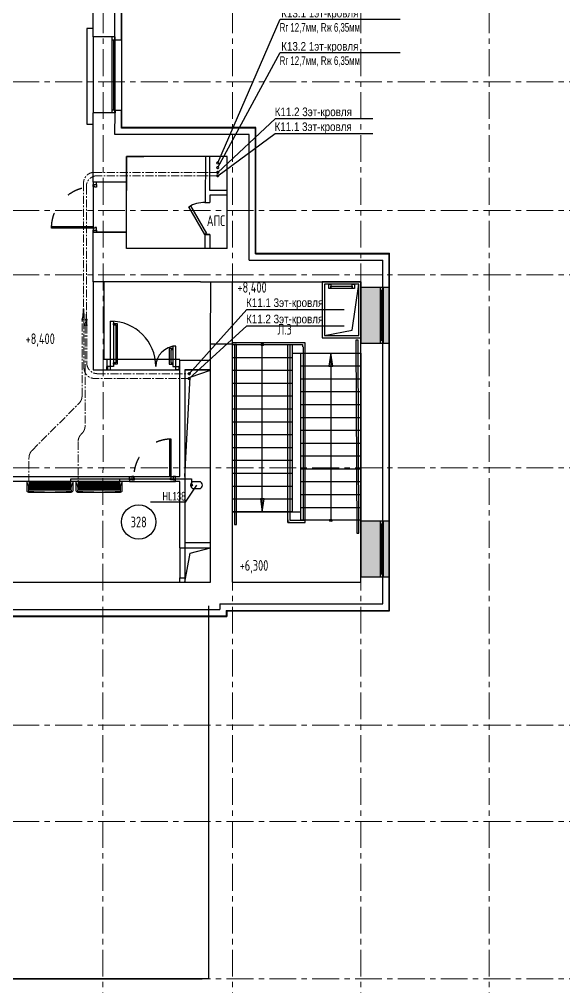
# Model space of a CAD drawing. Header units: millimetres. Extents: x -65527 to 8894748, y -37603 to 223697.
# Drawn here: x -34037 to -21327, y 77656 to 100216 of the extents above; entities that cross this region are included whole.
import ezdxf
from ezdxf import colors
from ezdxf.entities.mleader import LeaderData, LeaderLine
from ezdxf.math import Vec2, Vec3

# ---------------------------------------------------------------- set-up
doc = ezdxf.new("R2010")
doc.units = ezdxf.units.MM
doc.header["$LTSCALE"] = 10
doc.linetypes.add('ACAD_ISO03W100', pattern=[30, 12, -18])
doc.linetypes.add('CENTER', pattern=[2, 1.25, -0.25, 0.25, -0.25])
for name, color, linetype in [('АР_новое окно', 160, 'Continuous'), ('Архитектура', 251, 'Continuous'), ('М_1_кондиционирование', 150, 'Continuous'), ('М_ОВ-ВК', 90, 'Continuous'), ('М_ОВ-вспомогательный', 141, 'Continuous'), ('Экспликация', 251, 'Continuous')]:
    doc.layers.add(name, color=color, linetype=linetype)
for name, color, linetype, lineweight in [('АР_Оси', 142, 'Continuous', 9), ('М_ЗАМЕТКИ', 1, 'Continuous', 13), ('М_фреонопроводы', 10, 'CENTER', 18)]:
    doc.layers.add(name, color=color, linetype=linetype, lineweight=lineweight)
doc.layers.add('М_3_фреонопроводы', color=210, linetype='CENTER', lineweight=13, transparency=0.6)
doc.styles.add('ICOCPEUR', font='isocpeur.ttf')
doc.styles.add('ISOCPEUR', font='isocpeur.ttf', dxfattribs={"width": 0.7})
doc.styles.get("Standard").update_dxf_attribs({"font": 'ARIALN.TTF'})
doc.styles.add('ГОСТ 2.304', font='isocpeur.ttf', dxfattribs={"width": 0.7})

# ---------------------------------------------------------------- blocks, each defined once
blk = doc.blocks.new('*U115')
for points in [[(0, 0), (0, -80), (55, -80), (55, 0), (0, 0)], [(55, -80), (55, 0), (115, 0), (115, -40), (100, -40), (100, -80), (55, -80)], [(1015, -80), (1015, 0), (955, 0), (955, -40), (970, -40), (970, -80), (1015, -80)], [(1070, 0), (1070, -80), (1015, -80), (1015, 0), (1070, 0)]]:
    blk.add_lwpolyline(points)
blk.add_lwpolyline([(100, -80), (100, -950), (140, -950), (140, -80)], close=True)
at = {"linetype": 'ACAD_ISO03W100', "ltscale": 3}
blk.add_arc((100, -80), 870, 270, 0, dxfattribs=at)
blk = doc.blocks.new('_DOTSMALL')
at = {"color": 0, "linetype": 'ByBlock', "const_width": 0.5}
blk.add_lwpolyline([(-0.0625, 0, 1), (0.0625, 0, 1)], format="xyb", close=True, dxfattribs=at)
blk = doc.blocks.new('*U45')
at = {"layer": 'АР_новое окно', "lineweight": 20}
for p, q in [((0, 1770), (-70, 1770)), ((0, 0), (-70, 0))]:
    blk.add_line(p, q, dxfattribs=at)
at = {"layer": 'АР_новое окно'}
for p, q in [((-70, 1770), (-70, 0)), ((-70, 0), (-70, 1770)), ((0, 1700), (-70, 1700)), ((-35, 1700), (-35, 70)), ((0, 1770), (0, 0)), ((0, 70), (-70, 70))]:
    blk.add_line(p, q, dxfattribs=at)
blk = doc.blocks.new('*U100')
h = blk.add_hatch(color=256)
h.dxf.hatch_style = 1
edge = h.paths.add_edge_path()
edge.add_arc((0, 0), 27.6, 359.64, 719.64)
h = blk.add_hatch(color=256)
h.dxf.hatch_style = 1
h.paths.add_polyline_path([(3597, -44), (3597, 44), (3897, 0)])
blk.add_line((3897, 0), (0, 0))
blk.add_lwpolyline([(3597, 44), (3597, -44), (3897, 0), (3597, 44)])
blk.add_circle((0, 0), 27.6)
blk = doc.blocks.new('*U101')
h = blk.add_hatch(color=256)
h.dxf.hatch_style = 1
edge = h.paths.add_edge_path()
edge.add_arc((0, 0), 27.6, 359.64, 719.64)
h = blk.add_hatch(color=256)
h.dxf.hatch_style = 1
h.paths.add_polyline_path([(3600, -44), (3600, 44), (3900, 0)])
blk.add_line((3900, 0), (0, 0))
blk.add_lwpolyline([(3600, 44), (3600, -44), (3900, 0), (3600, 44)])
blk.add_circle((0, 0), 27.6)
blk = doc.blocks.new('1700-2')
for points in [[(80, 1600), (0, 1600), (0, 1583), (80, 1583), (80, 1600)], [(0, 1583), (80, 1583), (80, 1513), (50, 1513), (50, 1513), (0, 1513), (0, 1583)], [(-386, 1443), (-421, 1443), (-421, 1358), (-50, 1358), (-50, 1443), (-85, 1443)], [(-386, 1443), (-386, 1393), (-85, 1393), (-85, 1443)], [(-970, 57), (-1005, 57), (-1005, 142), (-50, 142), (-50, 57), (-85, 57)], [(-970, 57), (-970, 107), (-85, 107), (-85, 57)], [(0, -83), (80, -83), (80, -13), (50, -13), (50, -13), (0, -13), (0, -83)], [(80, -100), (0, -100), (0, -83), (80, -83), (80, -100)]]:
    blk.add_lwpolyline(points)
for points in [[(-471, 1443), (0, 1443), (0, 1513), (-471, 1513)], [(0, -13), (-1055, -13), (-1055, 57), (0, 57)]]:
    blk.add_lwpolyline(points, close=True)
for centre, radius, start, end in [((0, 1513), 471, 180, 270), ((0, -13), 1055, 90, 180)]:
    blk.add_arc(centre, radius, start, end)
blk = doc.blocks.new('*U33')
for p, q in [((-750, 0), (-750, 100)), ((0, 0), (0, 100))]:
    blk.add_line(p, q)
blk.add_lwpolyline([(0, 0), (-650, -375), (-671, -337), (-22, 38)], close=True)
blk.add_arc((0, 0), 750, 180, 210)
blk = doc.blocks.new('*U75')
for points in [[(0, 0), (0, -80), (55, -80), (55, 0), (0, 0)], [(55, -80), (55, 0), (115, 0), (115, -40), (100, -40), (100, -80), (55, -80)], [(1115, -80), (1115, 0), (1055, 0), (1055, -40), (1070, -40), (1070, -80), (1115, -80)], [(1170, 0), (1170, -80), (1115, -80), (1115, 0), (1170, 0)]]:
    blk.add_lwpolyline(points)
blk.add_lwpolyline([(100, -80), (100, -1050), (140, -1050), (140, -80)], close=True)
at = {"linetype": 'ACAD_ISO03W100', "ltscale": 3}
blk.add_arc((100, -80), 970, 270, 0, dxfattribs=at)
blk = doc.blocks.new('*U97')
at = {"true_color": 0xffffff}
h = blk.add_hatch(color=7, dxfattribs=at)
h.dxf.hatch_style = 1
h.paths.add_polyline_path([(-1310, -450), (0, -450), (0, 220), (-1310, 220)])
at = {"lineweight": 30}
for p, q in [((-1310, -450), (-1310, 220)), ((0, -450), (0, 220))]:
    blk.add_line(p, q, dxfattribs=at)
for p, q in [((0, 220), (-1310, 220)), ((-1310, 70), (0, 70)), ((-1310, 0), (0, 0)), ((-1240, 0), (-1240, 70)), ((-1240, 35), (-70, 35)), ((-70, 0), (-70, 70)), ((-1310, -450), (0, -450)), ((-1310, -450), (-1310, -450)), ((-1310, -450), (-1310, -450)), ((0, -450), (0, -450)), ((0, -450), (0, -450))]:
    blk.add_line(p, q)
blk = doc.blocks.new('A$Cfe58bcd8')
at = {"layer": 'М_1_кондиционирование', "linetype": 'ByBlock', "lineweight": 13}
h = blk.add_hatch(dxfattribs=at)
h.set_pattern_fill('GRATE', color=251, scale=15)
h.set_pattern_definition([(0, (-33451.168, 68967.798), (0, 11.90625), []), (90, (-33451.17, 68967.8), (-47.625, 3e-15), [])])
h.paths.add_polyline_path([(487, 12), (487, 203), (-488, 203), (-488, 12)])
at = {"layer": 'М_1_кондиционирование', "linetype": 'ByBlock'}
blk.add_lwpolyline([(540, 0), (-540, 0), (-540, 206, -0.414214), (-500, 246), (500, 246, -0.414214), (540, 206)], format="xyb", close=True, dxfattribs=at)
at = {"layer": 'М_1_кондиционирование', "color": 251, "linetype": 'ByBlock', "lineweight": 13}
blk.add_lwpolyline([(-488, 203), (487, 203), (487, 12), (-488, 12)], close=True, dxfattribs=at)
for centre, radius, start, end in [((-28, -5026), 5270, 89.6981, 95.1571), ((28, -5026), 5270, 84.8429, 90.3019), ((-860, 170), 362, 332.0372, 8.2662), ((860, 170), 362, 171.7338, 207.9628)]:
    blk.add_arc(centre, radius, start, end, dxfattribs=at)
blk = doc.blocks.new('_None')
blk = doc.blocks.new('A$C9c2b1eba')
at = {"layer": 'М_3_фреонопроводы', "color": 20, "linetype": 'ByBlock'}
for points in [[(0, 5), (9, 5)], [(0, 5), (9, 5)], [(9, -5), (0, -5), (0, 5), (9, 5)], [(9, 5), (12, 7), (12, 7), (18, 7)], [(9, -5), (9, 5)], [(12, 7), (12, -7)], [(27, 5), (24, 7), (24, 7), (18, 7)], [(24, 7), (24, -7)], [(27, 5), (135, 5), (135, -8)], [(27, 5), (135, 5), (135, -5), (27, -5)], [(27, 5), (27, -5)], [(164, -3), (154, 7), (135, 7), (135, -8)], [(135, 5), (135, 5)], [(0, -5), (9, -5)], [(9, -45), (0, -45), (0, -35), (9, -35)], [(9, -5), (12, -7), (12, -7), (18, -7)], [(9, -35), (12, -33), (12, -33), (18, -33)], [(9, -45), (9, -35)], [(9, -45), (12, -47), (12, -47), (18, -47)], [(12, -33), (12, -47)], [(27, -5), (24, -7), (24, -7), (18, -7)], [(27, -35), (24, -33), (24, -33), (18, -33)], [(27, -45), (24, -47), (24, -47), (18, -47)], [(24, -33), (24, -47)], [(27, -5), (135, -5)], [(27, -35), (44, -35), (99, -15), (135, -15)], [(27, -45), (46, -45), (101, -25), (135, -25)], [(27, -35), (27, -45)], [(135, -8), (145, -8)], [(135, -12), (135, -25), (135, -25)], [(135, -12), (145, -12)], [(164, -17), (154, -27), (135, -27), (135, -12)], [(164, -17), (170, -17), (170, -3), (164, -3), (164, -17)], [(242, -15), (170, -15), (170, -5), (242, -5)], [(242, -5), (245, -3), (245, -3), (251, -3)], [(242, -15), (242, -5)], [(242, -15), (245, -17), (245, -17), (251, -17)], [(245, -3), (245, -17)], [(259, -5), (257, -3), (257, -3), (251, -3)], [(259, -15), (257, -17), (257, -17), (251, -17)], [(257, -3), (257, -17)], [(259, -5), (270, -5), (270, -15), (259, -15)], [(259, -5), (259, -15)]]:
    blk.add_lwpolyline(points, dxfattribs=at)
for start, end in [(0, 90), (270, 0)]:
    blk.add_arc((145, -10), 2, start, end, dxfattribs=at)

msp = doc.modelspace()

# ---------------------------------------------------------------- linework, layer by layer
at = {"layer": 'АР_Оси', "linetype": 'CENTER', "ltscale": 50}
for p, q in [((-32063.4, 129518), (-32090.8, 73785.7)), ((-29063.4, 129518), (-29063.4, 73785.7)), ((-26063.4, 129518), (-26063.4, 73785.7)), ((-23063.4, 129518), (-23063.4, 73785.7)), ((-59197.1, 98755.6), (23981.3, 98755.6)), ((-59197.1, 95755.6), (23981.3, 95755.6)), ((-59197.1, 94255.6), (23981.3, 94255.6)), ((-59197.1, 89755.6), (23981.3, 89755.6)), ((-59197.1, 83755.6), (23981.3, 83755.6)), ((-59197.1, 81505.6), (23981.3, 81505.6)), ((-59197.1, 77840.6), (24400, 77840.6))]:
    msp.add_line(p, q, dxfattribs=at)
at = {"layer": 'Архитектура', "lineweight": 25, "transparency": 33554684}
for p, q in [((-32313.5, 99804.4), (-32313.5, 101524.3)), ((-31803.5, 99804.4), (-31803.5, 101030.8)), ((-31653.5, 99739.4), (-31653.5, 100880.8)), ((-31643.5, 97690.6), (-31643.5, 100870.8)), ((-31803.5, 99804.4), (-32313.5, 99804.4)), ((-32313.5, 99804.4), (-32313.5, 98034.4)), ((-31803.6, 99804.4), (-31803.6, 99739.4)), ((-31803.6, 99739.4), (-31643.5, 99739.4)), ((-31799.1, 98034.4), (-32313.5, 98034.4)), ((-32313.5, 96416.9), (-32313.5, 98034.4)), ((-31799.1, 98034.4), (-32308.7, 98034.4)), ((-31803.5, 97530.6), (-31799.1, 98034.4)), ((-31799.1, 98099.4), (-31643.5, 98099.4)), ((-31799.1, 98099.4), (-31799.1, 98034.4)), ((-31653.5, 97680.6), (-31653.5, 98099.4)), ((-28513.5, 97690.6), (-31643.5, 97690.6)), ((-28513.5, 94760.6), (-28513.5, 97690.6)), ((-28673.5, 97530.6), (-31803.5, 97530.6)), ((-28523.5, 97680.6), (-31653.5, 97680.6)), ((-28673.5, 94600.6), (-28673.5, 97530.6)), ((-28523.5, 94750.6), (-28523.5, 97680.6)), ((-31533.5, 96416.9), (-31533.5, 97020.6)), ((-29183.5, 97020.6), (-31533.5, 97020.6)), ((-31533.5, 97020.6), (-31533.5, 96220.6)), ((-31533.5, 97020.6), (-31133.5, 97020.6)), ((-31533.5, 96220.6), (-31533.5, 97020.6)), ((-31533.5, 97020.6), (-31533.5, 96220.6)), ((-31133.5, 97020.6), (-31533.5, 97020.6)), ((-29687.6, 95945.6), (-29685.8, 97020.7)), ((-29185.8, 94870.6), (-29185.8, 97020.6)), ((-31533.5, 96416.9), (-32313.5, 96416.9)), ((-29185.8, 96119), (-29585.8, 96119)), ((-29585.8, 96119), (-29585.8, 95945.6)), ((-29687.6, 95945.6), (-29585.8, 95945.6)), ((-32313.5, 94090.6), (-32313.5, 95249.9)), ((-31533.5, 95249.9), (-32313.5, 95249.9)), ((-31533.5, 94870.6), (-31533.5, 95249.9)), ((-29705.8, 95195.6), (-29705.8, 94870.6)), ((-29585.8, 95195.6), (-29705.8, 95195.6)), ((-29585.8, 95195.6), (-29585.8, 94870.6)), ((-29185.8, 94870.6), (-31533.5, 94870.6)), ((-28513.5, 94760.6), (-25393.4, 94760.6)), ((-25393.4, 86420.6), (-25393.4, 94760.6)), ((-28673.5, 94600.6), (-25553.4, 94600.6)), ((-28523.5, 94750.6), (-25403.4, 94750.6)), ((-25553.4, 86580.6), (-25553.4, 94600.6)), ((-25403.4, 86430.6), (-25403.4, 94750.6)), ((-29803.4, 94090.6), (-32313.5, 94090.6)), ((-32313.5, 94090.6), (-32313.5, 92040.6)), ((-29803.4, 94090.6), (-29573.4, 94090.6)), ((-29573.4, 92641.5), (-29569.1, 94090.6)), ((-29063.4, 94090.6), (-26063.4, 94090.6)), ((-29063.4, 92641.5), (-29059.1, 94090.6)), ((-26063.4, 87090.6), (-26063.4, 94090.6)), ((-29573.4, 87090.6), (-29573.4, 92641.5)), ((-29063.4, 92641.5), (-29572.5, 92641.5)), ((-29063.4, 87090.6), (-29063.4, 92641.5)), ((-29063.4, 92631.5), (-27662.8, 92631.5)), ((-31992.9, 92290.6), (-30292.9, 92290.6)), ((-29063.4, 92331.5), (-27662.8, 92331.5)), ((-27662.8, 92430.6), (-27464.1, 92430.6)), ((-27464.1, 92133.7), (-26063.2, 92133.7)), ((-32313.5, 92040.6), (-31992.9, 92040.6)), ((-31992.9, 92040.6), (-30292.4, 92040.6)), ((-30172.9, 92040.6), (-29573.4, 92040.6)), ((-29063.4, 92031.5), (-27662.8, 92031.5)), ((-27464.1, 91833.7), (-26063.3, 91833.7)), ((-29063.4, 91731.5), (-27662.8, 91731.5)), ((-29063.4, 91431.5), (-27662.8, 91431.5)), ((-27464.1, 91533.7), (-26063.2, 91533.7)), ((-27464.1, 91233.7), (-26063.3, 91233.7)), ((-29063.4, 91131.5), (-27662.8, 91131.5)), ((-27464.1, 90933.7), (-26063.2, 90933.7)), ((-29063.4, 90831.5), (-27662.8, 90831.5)), ((-29063.4, 90531.5), (-27662.8, 90531.5)), ((-27464.1, 90633.7), (-26063.3, 90633.7)), ((-27464.1, 90333.7), (-26063.3, 90333.7)), ((-29063.4, 90231.5), (-27662.8, 90231.5)), ((-27464, 90033.7), (-26063.3, 90033.7)), ((-29063.4, 89931.5), (-27662.8, 89931.5)), ((-29063.4, 89631.5), (-27662.8, 89631.5)), ((-27464, 89733.7), (-26063.3, 89733.7)), ((-31464, 89435.7), (-30392.6, 89435.7)), ((-31463.8, 89555.7), (-30393, 89555.7)), ((-30292.9, 87890.5), (-30292.9, 89435.7)), ((-27464, 89433.7), (-26063.3, 89433.7)), ((-29063.4, 89331.5), (-27662.8, 89331.5)), ((-27464, 89133.7), (-26063.3, 89133.7)), ((-29063.4, 89031.5), (-27662.8, 89031.5)), ((-29063.4, 88731.5), (-27662.8, 88731.5)), ((-29063.4, 88731.5), (-27662.8, 88731.5)), ((-27662.8, 88731.5), (-27464.1, 88731.5)), ((-27464, 88833.7), (-26063.3, 88833.7)), ((-30292.9, 87890.5), (-30292.9, 87190.6)), ((-30172.9, 87890.5), (-30172.8, 87190.6)), ((-35383.5, 87090.6), (-29573.4, 87090.6)), ((-30292.9, 87190.6), (-30172.8, 87190.6)), ((-30292.9, 87090.6), (-30292.9, 87190.6)), ((-29063.4, 87090.6), (-26063.4, 87090.6)), ((-34743.5, 86450.6), (-29353.5, 86450.6)), ((-29353.5, 86580.6), (-25553.4, 86580.6)), ((-29203.5, 86430.6), (-25403.4, 86430.6)), ((-29193.5, 86420.6), (-25393.4, 86420.6)), ((-34593.5, 86300.6), (-29203.5, 86300.6)), ((-34583.5, 86290.6), (-29193.5, 86290.6)), ((-46743.5, 77840.6), (-29768.4, 77840.6))]:
    msp.add_line(p, q, dxfattribs=at)
for points in [[(-32313.5, 100003.5), (-32463.5, 100003.5), (-32463.5, 97769.5), (-32313.5, 97769.5)], [(-29185.8, 96220.6), (-29587.1, 96220.6), (-29585.8, 97020.6)], [(-32063.5, 94090.6), (-32063.5, 92290.6)], [(-29573.4, 94090.6), (-29573.4, 94090.6)], [(-29573.4, 94090.6), (-29573.4, 94090.6), (-29063.4, 94090.6), (-29063.4, 94090.6)], [(-29063.4, 94090.6), (-29063.4, 94090.6)], [(-26963.4, 94090.6), (-26063.4, 94090.6), (-26063.4, 92790.6)], [(-26913.4, 92840.6), (-26267, 92963.6), (-26113.4, 94040.6)], [(-29063.4, 92631.4), (-29063.4, 92681.5), (-27371.5, 92681.5), (-27371.5, 92581.2)], [(-29063.4, 92681.5), (-29063.4, 92631.5), (-27421.5, 92631.5), (-27421.5, 92581.2)], [(-27717.4, 88483.7), (-27767.4, 88483.7), (-27767.4, 92631.5)], [(-27717.4, 92631.5), (-27717.4, 88533.7)], [(-27410, 88533.7), (-27360, 88533.7), (-27360, 92639.4)], [(-27410, 92581.2), (-27410, 88533.7)], [(-32063.5, 92290.6), (-31992.9, 92290.6)], [(-31992.9, 92290.6), (-31992.9, 92040.6)], [(-30292.9, 89555.7), (-30292.9, 92270.6), (-29573.4, 92270.6)], [(-29573.4, 92040.6), (-30172.9, 92040.6), (-30173, 87890.5)], [(-30172.9, 89555.7), (-30047.3, 91870.3), (-29573.4, 92031)], [(-34863.4, 89555.6), (-31463, 89555.7)], [(-31463, 89435.7), (-34863.4, 89435.6)], [(-31463, 89555.7), (-31463, 89435.7)], [(-30393.1, 89435.7), (-30393, 89555.7)], [(-30292.9, 89435.7), (-30393.1, 89435.7)], [(-30393, 89555.7), (-30292.9, 89555.7)], [(-29573.4, 88615.7), (-29573.5, 88735.7)], [(-27767.4, 88547.1), (-27767.4, 88483.7), (-27360.1, 88483.7), (-27360.1, 88538.2)], [(-27717.4, 88533.7), (-27717.4, 88533.7), (-27410, 88533.7), (-27410, 88538.2)], [(-29573.4, 88010.6), (-30172.9, 88010.6)], [(-30292.9, 87890.6), (-29573.4, 87890.6)], [(-30172.9, 87090.6), (-30047.3, 87766.7), (-29573.4, 87890.5)], [(-30172.9, 87090.6), (-30047.3, 87766.7), (-29573.4, 87890.5)], [(-30172.9, 87190.6), (-30172.9, 87090.6)], [(-29618.7, 86534.2), (-29618.7, 86534.2), (-29618.7, 77840.6), (-41063.4, 77840.6)], [(-29353.5, 86580.6), (-29353.5, 86450.6)], [(-29203.5, 86430.6), (-29203.5, 86300.6)], [(-29193.5, 86420.6), (-29193.5, 86290.6)]]:
    msp.add_lwpolyline(points, dxfattribs=at)
for points in [[(-32313.5, 95249.9), (-31533.5, 95249.9), (-31533.5, 96416.9), (-32313.5, 96416.9)], [(-26063.4, 92790.6), (-26063.4, 94090.6), (-26963.4, 94090.6), (-26963.4, 92790.6)], [(-26113.4, 92840.6), (-26113.4, 94040.6), (-26913.4, 94040.6), (-26913.4, 92840.6)], [(-26113.4, 92840.6), (-26113.4, 94040.6), (-26913.4, 94040.6), (-26913.4, 92840.6)], [(-26113.4, 92840.6), (-26113.4, 94040.6), (-26913.4, 94040.6), (-26913.4, 92840.6)], [(-26762.8, 93940.4), (-26813.6, 93940.4), (-26813.6, 94040.6), (-26762.8, 94040.6)], [(-26762.8, 93940.4), (-26813.6, 93940.4), (-26813.6, 94040.6), (-26762.8, 94040.6)], [(-26264.2, 93940.4), (-26762.8, 93940.4), (-26762.8, 93991.2), (-26264.2, 93991.2)], [(-26264.2, 93940.4), (-26762.8, 93940.4), (-26762.8, 93991.2), (-26264.2, 93991.2)], [(-26213.4, 93940.4), (-26264.2, 93940.4), (-26264.2, 94040.6), (-26213.4, 94040.6)], [(-26213.4, 93940.4), (-26264.2, 93940.4), (-26264.2, 94040.6), (-26213.4, 94040.6)], [(-26160.2, 88235), (-26110.2, 88235), (-26128.1, 92730.4), (-26178.1, 92730.4)], [(-29063.4, 88731.5), (-29063.4, 92631.5), (-27662.8, 92631.5), (-27662.8, 88731.5)], [(-29012, 88436.6), (-28965.3, 88436.6), (-28965.4, 92631.5), (-29012.2, 92631.5)], [(-27464.1, 88533.7), (-27464.1, 92430.6), (-26063.5, 92430.6), (-26063.5, 88533.7)]]:
    msp.add_lwpolyline(points, close=True, dxfattribs=at)
at = {"layer": 'М_ОВ-ВК', "linetype": 'ByBlock'}
for points in [[(-32835.5, 89424.1), (-32835.5, 89498.9), (-30014.4, 89498.9), (-30014.4, 89352.1)], [(-31687.8, 89424.1), (-31687.8, 89498.9)]]:
    msp.add_lwpolyline(points, dxfattribs=at)
msp.add_lwpolyline([(-30039.9, 89353.1), (-30039.9, 89351.1, 0.4142136), (-29959.9, 89271.1), (-29837.9, 89271.1, 0.4142136), (-29757.9, 89351.1), (-29757.9, 89353.1, 0.4142136), (-29837.9, 89433.1), (-29959.9, 89433.1, 0.4142136)], format="xyb", close=True, dxfattribs=at)
msp.add_circle((-30014.4, 89352.1), 20, dxfattribs=at)
at = {"layer": 'М_фреонопроводы', "ltscale": 15}
for points in [[(-29404.5, 96647.3), (-32287.5, 96647.3, 0.4142136), (-32537.5, 96397.3), (-32537.5, 93451.5)], [(-29404.5, 96568.1), (-32221.6, 96568.1, 0.4142136), (-32471.6, 96318.1), (-32471.6, 93326.3)], [(-33810.9, 89424.1), (-33810.9, 89987.4, -0.1989124), (-33737.6, 90164.2), (-32645.7, 91256.1, 0.1989124), (-32572.5, 91432.9), (-32572.5, 93201.5)], [(-30068.8, 91839.9), (-32277.5, 91839.9, -0.4142136), (-32527.5, 92089.9), (-32527.5, 93201.5)], [(-32501.6, 93076.3), (-32501.6, 90734.6, -0.1989124), (-32574.8, 90557.8), (-32589.9, 90542.7, 0.1989124), (-32663.2, 90365.9), (-32663.2, 89424.1)], [(-32461.6, 93076.3), (-32461.6, 92201.9, 0.4142136), (-32211.6, 91951.9), (-30068.8, 91951.9)]]:
    msp.add_lwpolyline(points, format="xyb", dxfattribs=at)
at = {"layer": 'М_фреонопроводы', "ltscale": 10}
for centre in [(-29404.5, 96867.3), (-29404.5, 96757.3), (-29404.5, 96647.3), (-29404.5, 96568.1), (-30068.8, 91951.9), (-30068.8, 91839.9)]:
    msp.add_circle(centre, 25, dxfattribs=at)
at = {"layer": 'Экспликация'}
msp.add_circle((-31249.3, 88492.9), 400, dxfattribs=at)

# ---------------------------------------------------------------- block references
at = {"layer": 'Архитектура', "lineweight": 25, "transparency": 33554684, "xscale": -1}
msp.add_blockref('*U45', (-31873.6, 98034.4), dxfattribs=at)
at = {"layer": 'Архитектура', "lineweight": 25, "transparency": 33554684, "xscale": -1, "rotation": 270}
msp.add_blockref('*U75', (-32233.5, 95246.9), dxfattribs=at)
at = {"layer": 'Архитектура', "lineweight": 25, "transparency": 33554684}
for name, p, rotation in [('*U33', (-29703.5, 95195.6), 270), ('*U97', (-25613.4, 92660.6), 270), ('1700-2', (-31892.9, 92120.6), 270), ('*U101', (-28363.1, 92631.5), 270), ('*U100', (-26763.8, 88533.7), 89.99999999999999), ('*U115', (-30393, 89475.7), 180), ('*U97', (-25613.3, 87210.6), 270)]:
    msp.add_blockref(name, p, dxfattribs=dict(at, rotation=rotation))
at = {"layer": 'М_3_фреонопроводы', "linetype": 'ByBlock', "transparency": 33554684, "xscale": -1, "rotation": 269.9999999992561}
for p in [(-32527.5, 93192.2), (-32461.6, 93067)]:
    msp.add_blockref('A$C9c2b1eba', p, dxfattribs=at)
at = {"layer": 'М_ОВ-вспомогательный', "linetype": 'ByBlock', "xscale": -1, "rotation": 180}
for p in [(-33322.5, 89435.7), (-32174.8, 89435.7)]:
    msp.add_blockref('A$Cfe58bcd8', p, dxfattribs=at)

# ---------------------------------------------------------------- texts
at = {"layer": 'Архитектура', "lineweight": 25, "transparency": 33554684, "insert": (-29444.1, 95518.4), "char_height": 250, "attachment_point": 5, "style": 'ICOCPEUR'}
msp.add_mtext('\\A1;{\\W0.7;АПС}', dxfattribs=at)
at = {"layer": 'Экспликация', "insert": (-31249.3, 88492.9), "char_height": 250, "attachment_point": 5, "style": 'ГОСТ 2.304'}
msp.add_mtext_dynamic_manual_height_columns('328', width=1163.672, gutter_width=12.5, heights=[0], dxfattribs=at)

# ---------------------------------------------------------------- leaders
at = {"layer": 'Архитектура', "lineweight": 25, "transparency": 33554684}
ml = msp.add_multileader_mtext('Standard', dxfattribs=at)
ml.set_content('Л.4', color=256, style='ISOCPEUR')
ml.set_leader_properties(color=256, linetype='Continuous', lineweight=-1)
ml.set_arrow_properties(name='DOTSMALL')
ml.build(insert=Vec2(0, 0))
ml.multileader.update_dxf_attribs({"has_text_frame": 1, "text_left_attachment_type": 4, "text_right_attachment_type": 4, "dogleg_length": 100, "arrow_head_size": 180})
ctx = ml.context
ctx.base_point, ctx.char_height, ctx.arrow_head_size, ctx.landing_gap_size, ctx.plane_origin = Vec3(-22530.3, 125291), 250, 180, 50, Vec3(5590.1, 113133.3)
ctx.left_attachment, ctx.right_attachment = 4, 4
notes = []
notes.append((ctx, [(0, (0, 0, 0), (0, 0), (1, 0), 1, [])]))
ctx.mtext.insert, ctx.mtext.width, ctx.mtext.line_spacing_style, ctx.mtext.flow_direction = Vec3(-22480.3, 125624.3), 852.697, 2, 5
ml = msp.add_multileader_mtext('Standard', dxfattribs=at)
ml.set_content('+8,400', color=256, style='ISOCPEUR')
ml.set_leader_properties(color=256, linetype='Continuous', lineweight=-1)
ml.set_arrow_properties(name='DOTSMALL')
ml.build(insert=Vec2(0, 0))
ml.multileader.update_dxf_attribs({"has_text_frame": 1, "text_left_attachment_type": 4, "text_right_attachment_type": 4, "dogleg_length": 100, "arrow_head_size": 180})
ctx = ml.context
ctx.base_point, ctx.char_height, ctx.arrow_head_size, ctx.landing_gap_size, ctx.plane_origin = Vec3(-22635.7, 123328.9), 250, 180, 50, Vec3(-22092.4, 124131.8)
ctx.left_attachment, ctx.right_attachment = 4, 4
notes.append((ctx, [(0, (0, 0, 0), (0, 0), (1, 0), 1, [])]))
ctx.mtext.insert, ctx.mtext.width, ctx.mtext.line_spacing_style, ctx.mtext.flow_direction = Vec3(-22585.7, 123662.2), 852.697, 2, 5
ml = msp.add_multileader_mtext('Standard', dxfattribs=at)
ml.set_content('+8,400', color=256, style='ISOCPEUR')
ml.set_leader_properties(color=256, linetype='Continuous', lineweight=-1)
ml.set_arrow_properties(name='DOTSMALL')
ml.build(insert=Vec2(0, 0))
ml.multileader.update_dxf_attribs({"has_text_frame": 1, "text_left_attachment_type": 4, "text_right_attachment_type": 4, "dogleg_length": 100, "arrow_head_size": 180})
ctx = ml.context
ctx.base_point, ctx.char_height, ctx.arrow_head_size, ctx.landing_gap_size, ctx.plane_origin = Vec3(-38957.8, 116848.7), 250, 180, 50, Vec3(-38730.6, 116641.5)
ctx.left_attachment, ctx.right_attachment = 4, 4
notes.append((ctx, [(0, (0, 0, 0), (0, 0), (1, 0), 1, [])]))
ctx.mtext.insert, ctx.mtext.width, ctx.mtext.line_spacing_style, ctx.mtext.flow_direction = Vec3(-38907.8, 117182), 852.697, 2, 5
ml = msp.add_multileader_mtext('Standard', dxfattribs=at)
ml.set_content('+8,400', color=256, style='ISOCPEUR')
ml.set_leader_properties(color=256, linetype='Continuous', lineweight=-1)
ml.set_arrow_properties(name='DOTSMALL')
ml.build(insert=Vec2(0, 0))
ml.multileader.update_dxf_attribs({"has_text_frame": 1, "text_left_attachment_type": 4, "text_right_attachment_type": 4, "dogleg_length": 100, "arrow_head_size": 180})
ctx = ml.context
ctx.base_point, ctx.char_height, ctx.arrow_head_size, ctx.landing_gap_size, ctx.plane_origin = Vec3(-48794, 106975.3), 250, 180, 50, Vec3(-48566.8, 106768.1)
ctx.left_attachment, ctx.right_attachment = 4, 4
notes.append((ctx, [(0, (0, 0, 0), (0, 0), (1, 0), 1, [])]))
ctx.mtext.insert, ctx.mtext.width, ctx.mtext.line_spacing_style, ctx.mtext.flow_direction = Vec3(-48744, 107308.6), 852.697, 2, 5
ml = msp.add_multileader_mtext('Standard', dxfattribs=at)
ml.set_content('+8,400', color=256, style='ISOCPEUR')
ml.set_leader_properties(color=256, linetype='Continuous', lineweight=-1)
ml.set_arrow_properties(name='DOTSMALL')
ml.build(insert=Vec2(0, 0))
ml.multileader.update_dxf_attribs({"has_text_frame": 1, "text_left_attachment_type": 4, "text_right_attachment_type": 4, "dogleg_length": 100, "arrow_head_size": 180})
ctx = ml.context
ctx.base_point, ctx.char_height, ctx.arrow_head_size, ctx.landing_gap_size, ctx.plane_origin = Vec3(-28993.7, 93757.2), 250, 180, 50, Vec3(-19627, 92938.5)
ctx.left_attachment, ctx.right_attachment = 4, 4
notes.append((ctx, [(0, (0, 0, 0), (0, 0), (1, 0), 1, [])]))
ctx.mtext.insert, ctx.mtext.width, ctx.mtext.line_spacing_style, ctx.mtext.flow_direction = Vec3(-28943.7, 94090.6), 852.697, 2, 5
ml = msp.add_multileader_mtext('Standard', dxfattribs=at)
ml.set_content('Л.3', color=256, style='ISOCPEUR')
ml.set_leader_properties(color=256, linetype='Continuous', lineweight=-1)
ml.set_arrow_properties(name='DOTSMALL')
ml.build(insert=Vec2(0, 0))
ml.multileader.update_dxf_attribs({"has_text_frame": 1, "text_left_attachment_type": 4, "text_right_attachment_type": 4, "dogleg_length": 100, "arrow_head_size": 180})
ctx = ml.context
ctx.base_point, ctx.char_height, ctx.arrow_head_size, ctx.landing_gap_size, ctx.plane_origin = Vec3(-28058.8, 92779.4), 250, 180, 50, Vec3(-1961.2, 79766.2)
ctx.left_attachment, ctx.right_attachment = 4, 4
notes.append((ctx, [(0, (0, 0, 0), (0, 0), (1, 0), 1, [])]))
ctx.mtext.insert, ctx.mtext.width, ctx.mtext.line_spacing_style, ctx.mtext.flow_direction = Vec3(-28008.8, 93112.7), 852.697, 2, 5
ml = msp.add_multileader_mtext('Standard', dxfattribs=at)
ml.set_content('+8,400', color=256, style='ISOCPEUR')
ml.set_leader_properties(color=256, linetype='Continuous', lineweight=-1)
ml.set_arrow_properties(name='DOTSMALL')
ml.build(insert=Vec2(0, 0))
ml.multileader.update_dxf_attribs({"has_text_frame": 1, "text_left_attachment_type": 4, "text_right_attachment_type": 4, "dogleg_length": 100, "arrow_head_size": 180})
ctx = ml.context
ctx.base_point, ctx.char_height, ctx.arrow_head_size, ctx.landing_gap_size, ctx.plane_origin = Vec3(-33940.2, 92557.4), 250, 180, 50, Vec3(-33712.9, 92350.2)
ctx.left_attachment, ctx.right_attachment = 4, 4
notes.append((ctx, [(0, (0, 0, 0), (0, 0), (1, 0), 1, [])]))
ctx.mtext.insert, ctx.mtext.width, ctx.mtext.line_spacing_style, ctx.mtext.flow_direction = Vec3(-33890.2, 92890.7), 852.697, 2, 5
ml = msp.add_multileader_mtext('Standard', dxfattribs=at)
ml.set_content('+6,300', color=256, style='ISOCPEUR')
ml.set_leader_properties(color=256, linetype='Continuous', lineweight=-1)
ml.set_arrow_properties(name='DOTSMALL')
ml.build(insert=Vec2(0, 0))
ml.multileader.update_dxf_attribs({"has_text_frame": 1, "text_left_attachment_type": 4, "text_right_attachment_type": 4, "dogleg_length": 100, "arrow_head_size": 180})
ctx = ml.context
ctx.base_point, ctx.char_height, ctx.arrow_head_size, ctx.landing_gap_size, ctx.plane_origin = Vec3(-28941.7, 87271.1), 250, 180, 50, Vec3(-14490.4, 91428.9)
ctx.left_attachment, ctx.right_attachment = 4, 4
notes.append((ctx, [(0, (0, 0, 0), (0, 0), (1, 0), 1, [])]))
ctx.mtext.insert, ctx.mtext.width, ctx.mtext.line_spacing_style, ctx.mtext.flow_direction = Vec3(-28891.7, 87604.5), 852.697, 2, 5
at = {"layer": 'М_ЗАМЕТКИ', "color": 7, "linetype": 'ByBlock'}
ml = msp.add_multileader_mtext('Standard', dxfattribs=at)
ml.set_content('К13.1 1эт-кровля\\P{\\W0.8;Rг 12,7мм, Rж 6,35мм}', color=7)
ml.set_leader_properties()
ml.set_arrow_properties(name='NONE')
ml.build(insert=Vec2(0, 0))
ml.multileader.update_dxf_attribs({"text_left_attachment_type": 6, "text_right_attachment_type": 6, "dogleg_length": 0.36, "arrow_head_size": 0.162})
ctx = ml.context
ctx.base_point, ctx.char_height, ctx.arrow_head_size, ctx.landing_gap_size, ctx.plane_origin = Vec3(-27945, 100221.4, 0), 200, 0.162, 0.081, Vec3(-20132.3, 104531.3, 0)
ctx.left_attachment, ctx.right_attachment, ctx.text_align_type = 6, 6, 1
notes.append((ctx, [(0, (1, 1, 0), (-27945.3, 100221.4, 0), (1, 0), 0.324, [(0, [(-29404.5, 96867.3, 0)], 0, [])])]))
ctx.mtext.insert, ctx.mtext.width, ctx.mtext.defined_height, ctx.mtext.alignment, ctx.mtext.flow_direction = Vec3(-27020.3, 100461.4, 0), 2817.48, 544.3, 2, 5
ml = msp.add_multileader_mtext('Standard', dxfattribs=at)
ml.set_content('К13.2 1эт-кровля\\P{\\W0.8;Rг 12,7мм, Rж 6,35мм}', color=7)
ml.set_leader_properties()
ml.set_arrow_properties(name='NONE')
ml.build(insert=Vec2(0, 0))
ml.multileader.update_dxf_attribs({"text_left_attachment_type": 6, "text_right_attachment_type": 6, "dogleg_length": 0.36, "arrow_head_size": 0.162})
ctx = ml.context
ctx.base_point, ctx.char_height, ctx.arrow_head_size, ctx.landing_gap_size, ctx.plane_origin = Vec3(-27945, 99446.1, 0), 200, 0.162, 0.081, Vec3(-20132.3, 104421.3, 0)
ctx.left_attachment, ctx.right_attachment, ctx.text_align_type = 6, 6, 1
notes.append((ctx, [(0, (1, 1, 0), (-27945.3, 99446.1, 0), (1, 0), 0.324, [(0, [(-29404.5, 96757.3, 0)], 0, [])])]))
ctx.mtext.insert, ctx.mtext.width, ctx.mtext.defined_height, ctx.mtext.alignment, ctx.mtext.flow_direction = Vec3(-27020.3, 99686.1, 0), 2817.48, 544.3, 2, 5
ml = msp.add_multileader_mtext('Standard', dxfattribs=at)
ml.set_content('К11.2 3эт-кровля', color=7)
ml.set_leader_properties()
ml.set_arrow_properties(name='NONE')
ml.build(insert=Vec2(0, 0))
ml.multileader.update_dxf_attribs({"text_left_attachment_type": 6, "text_right_attachment_type": 6, "dogleg_length": 0.36, "arrow_head_size": 0.162})
ctx = ml.context
ctx.base_point, ctx.char_height, ctx.arrow_head_size, ctx.landing_gap_size, ctx.plane_origin = Vec3(-28057.3, 97902.6, 0), 200, 0.162, 0.081, Vec3(-20132.3, 104311.3, 0)
ctx.left_attachment, ctx.right_attachment, ctx.text_align_type = 6, 6, 1
notes.append((ctx, [(0, (1, 1, 0), (-28057.6, 97902.6, 0), (1, 0), 0.324, [(0, [(-29404.5, 96647.3, 0)], 0, [])])]))
ctx.mtext.insert, ctx.mtext.width, ctx.mtext.defined_height, ctx.mtext.alignment, ctx.mtext.flow_direction = Vec3(-27172.5, 98158.1, 0), 2817.48, 544.3, 2, 5
ml = msp.add_multileader_mtext('Standard', dxfattribs=at)
ml.set_content('К11.1 3эт-кровля', color=7)
ml.set_leader_properties()
ml.set_arrow_properties(name='NONE')
ml.build(insert=Vec2(0, 0))
ml.multileader.update_dxf_attribs({"text_left_attachment_type": 6, "text_right_attachment_type": 6, "dogleg_length": 0.36, "arrow_head_size": 0.162})
ctx = ml.context
ctx.base_point, ctx.char_height, ctx.arrow_head_size, ctx.landing_gap_size, ctx.plane_origin = Vec3(-28061.5, 97556.3, 0), 200, 0.162, 0.081, Vec3(-20132.3, 104232.1, 0)
ctx.left_attachment, ctx.right_attachment, ctx.text_align_type = 6, 6, 1
notes.append((ctx, [(0, (1, 1, 0), (-28061.8, 97556.3, 0), (1, 0), 0.324, [(0, [(-29404.5, 96568.1, 0)], 0, [])])]))
ctx.mtext.insert, ctx.mtext.width, ctx.mtext.defined_height, ctx.mtext.alignment, ctx.mtext.flow_direction = Vec3(-27176.7, 97811.9, 0), 2817.48, 544.3, 2, 5
ml = msp.add_multileader_mtext('Standard', dxfattribs=at)
ml.set_content('К11.1 3эт-кровля', color=7)
ml.set_leader_properties()
ml.set_arrow_properties(name='NONE')
ml.build(insert=Vec2(0, 0))
ml.multileader.update_dxf_attribs({"text_left_attachment_type": 6, "text_right_attachment_type": 6, "dogleg_length": 0.36, "arrow_head_size": 0.162})
ctx = ml.context
ctx.base_point, ctx.char_height, ctx.arrow_head_size, ctx.landing_gap_size, ctx.plane_origin = Vec3(-28725.8, 93452.4, 0), 200, 0.162, 0.081, Vec3(-20796.6, 99615.8, 0)
ctx.left_attachment, ctx.right_attachment, ctx.text_align_type = 6, 6, 1
notes.append((ctx, [(0, (1, 1, 0), (-28726.1, 93452.4, 0), (1, 0), 0.324, [(0, [(-30068.8, 91951.9, 0)], 0, [])])]))
ctx.mtext.insert, ctx.mtext.width, ctx.mtext.defined_height, ctx.mtext.alignment, ctx.mtext.flow_direction = Vec3(-27841, 93707.9, 0), 2817.48, 544.3, 2, 5
ml = msp.add_multileader_mtext('Standard', dxfattribs=at)
ml.set_content('К11.2 3эт-кровля', color=7)
ml.set_leader_properties()
ml.set_arrow_properties(name='NONE')
ml.build(insert=Vec2(0, 0))
ml.multileader.update_dxf_attribs({"text_left_attachment_type": 6, "text_right_attachment_type": 6, "dogleg_length": 0.36, "arrow_head_size": 0.162})
ctx = ml.context
ctx.base_point, ctx.char_height, ctx.arrow_head_size, ctx.landing_gap_size, ctx.plane_origin = Vec3(-28725.8, 93071.5, 0), 200, 0.162, 0.081, Vec3(-20796.6, 99503.8, 0)
ctx.left_attachment, ctx.right_attachment, ctx.text_align_type = 6, 6, 1
notes.append((ctx, [(0, (1, 1, 0), (-28726.1, 93071.5, 0), (1, 0), 0.324, [(0, [(-30068.8, 91839.9, 0)], 0, [])])]))
ctx.mtext.insert, ctx.mtext.width, ctx.mtext.defined_height, ctx.mtext.alignment, ctx.mtext.flow_direction = Vec3(-27841, 93327, 0), 2817.48, 544.3, 2, 5
ml = msp.add_multileader_mtext('Standard', dxfattribs=at)
ml.set_content('{\\W0.8;HL138}', color=7)
ml.set_leader_properties()
ml.set_arrow_properties(name='NONE')
ml.build(insert=Vec2(0, 0))
ml.multileader.update_dxf_attribs({"text_left_attachment_type": 6, "text_right_attachment_type": 6, "dogleg_length": 0.36, "arrow_head_size": 0.162})
ctx = ml.context
ctx.base_point, ctx.char_height, ctx.arrow_head_size, ctx.landing_gap_size, ctx.plane_origin = Vec3(-30683.4, 88954.4, 0), 200, 0.162, 0.081, Vec3(-21572.4, 96009.3, 0)
ctx.left_attachment, ctx.right_attachment, ctx.text_align_type = 6, 6, 1
notes.append((ctx, [(1, (1, 1, 0), (-30165.3, 88954.4, 0), (-1, 0), 0.324, [(0, [(-29898.9, 89352.1, 0)], 0, [])])]))
ctx.mtext.insert, ctx.mtext.width, ctx.mtext.defined_height, ctx.mtext.alignment, ctx.mtext.flow_direction = Vec3(-30424.5, 89194.4, 0), 2817.48, 544.3, 2, 5
for ctx, leaders in notes:
    for number, flags, end, landing, length, lines in leaders:
        leader = LeaderData()
        leader.index, (leader.has_last_leader_line, leader.has_dogleg_vector, leader.attachment_direction) = number, flags
        leader.last_leader_point, leader.dogleg_vector, leader.dogleg_length = Vec3(end), Vec3(landing), length
        for number, points, colour, breaks in lines:
            line = LeaderLine()
            line.index, line.vertices, line.color, line.breaks = number, Vec3.list(points), colors.encode_raw_color(colour), breaks
            leader.lines.append(line)
        ctx.leaders.append(leader)

doc.saveas('drawing.dxf')
